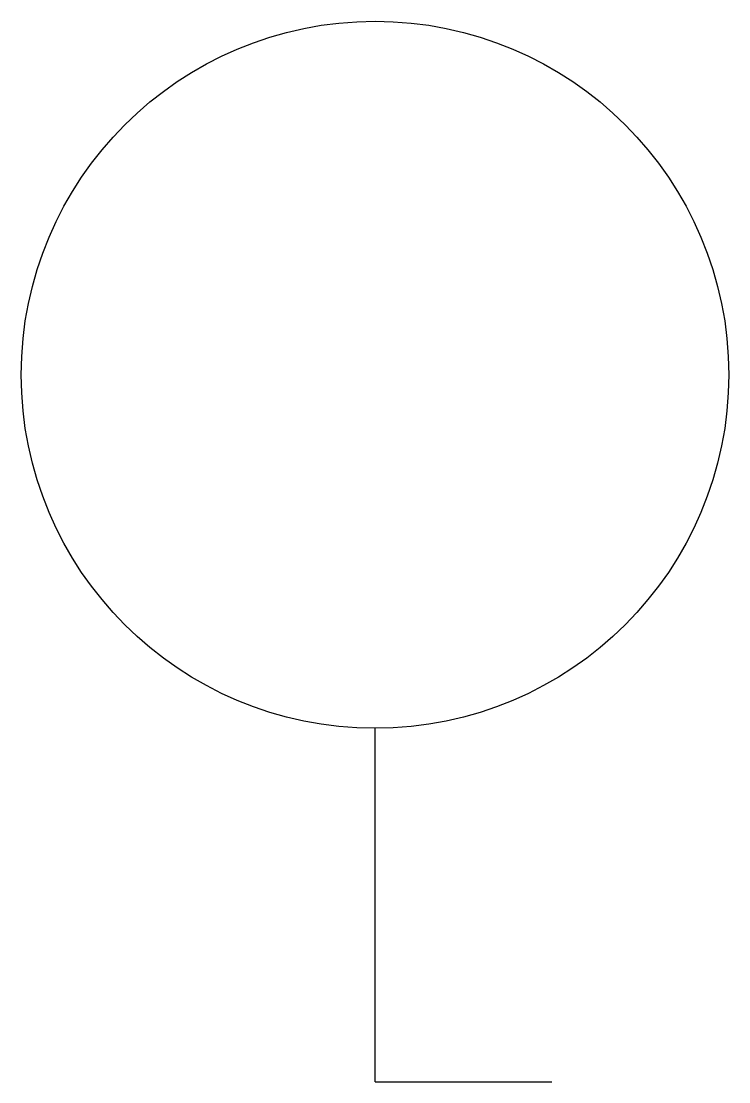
# Model space of a CAD drawing. Header units: metres. Extents: x -37191.25 to -37189.25, y 36193.46 to 36196.46.
import ezdxf

# ---------------------------------------------------------------- set-up
doc = ezdxf.new("R2010")
doc.units = ezdxf.units.M

# ---------------------------------------------------------------- blocks, each defined once
blk = doc.blocks.new('431040')
for q in [(0, 1), (0.5, 0)]:
    blk.add_line((0, 0), q)
blk.add_circle((0, 2), 1)

msp = doc.modelspace()

# ---------------------------------------------------------------- block references
msp.add_blockref('431040', (-37190.2459, 36193.4597))

doc.saveas('drawing.dxf')
